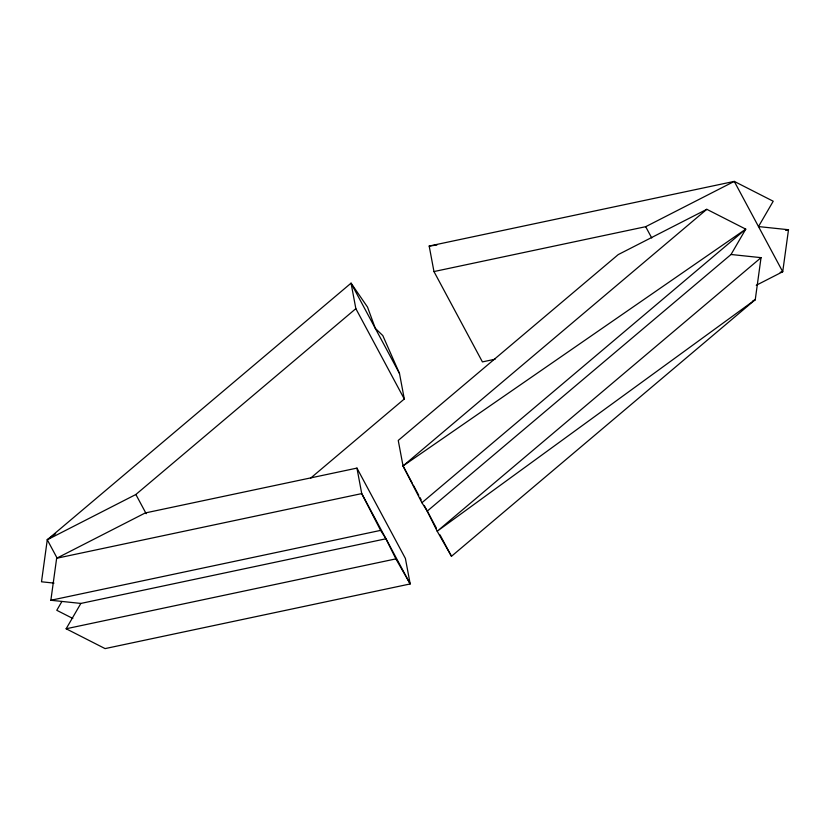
<?xml version="1.0" encoding="UTF-8"?>
<svg xmlns="http://www.w3.org/2000/svg" width="830" height="830" viewBox="0 0 830 830"><rect width="100%" height="100%" fill="white"/><g stroke="black" fill="none" stroke-linecap="round" stroke-linejoin="round"><path stroke-width="1.25" d="M310.586 478.163L404.293 399.002L399.5 373.5L382.817 335.59L375.285 328.327L367.524 307.09L351.059 283.155L47.279 539.78L41.5 581.788L54.002 583.106M80.863 603.431L50.858 600.266L56.648 558.258L145.24 512.961L356.952 468.099L405.393 558.445L410.186 583.947L105.088 648.604L66.141 628.767L80.863 603.431L385.96 538.774L395.9 558.88L410.186 583.947L361.735 493.601L356.952 468.099M731.033 254.488L761.037 257.653L755.259 299.661L451.479 556.287L437.202 531.231L427.253 511.114L421.92 502.721L403.038 465.941L398.244 440.44L618.226 254.603L706.807 209.305L745.755 229.142L731.033 254.488L427.253 511.114M61.908 601.48L56.782 610.299L72.822 618.464M56.969 557.853L47.279 539.78L135.871 494.493L355.852 308.656L351.059 283.155L399.5 373.5M412.116 482.884L403.038 465.941L706.807 209.305M421.92 502.721L745.755 229.142L403.038 465.941M761.037 257.653L437.202 531.231L755.259 299.661L752.955 300.834M47.279 539.78L55.652 533.7M780.19 272.281L782.721 271.742L734.27 181.397L429.183 246.054L433.966 271.555L645.678 226.694L734.27 181.397L773.218 201.234L758.496 226.569L788.5 229.734L782.721 271.742L756.255 285.271M495.095 359.214L482.417 361.901L433.966 271.555M56.648 558.258L361.735 493.601L380.617 530.38L385.96 538.774M50.858 600.266L380.617 530.38M66.141 628.767L395.9 558.88M785.969 230.263L788.5 229.734L785.948 230.201M429.183 246.054L436.881 245.047M645.678 226.694L651.737 237.982M355.852 308.656L404.293 399.002M413.33 485.145L418.776 495.303M419.99 497.564L421.204 499.826M424.234 505.47L436.341 528.056M439.973 534.831L451.479 556.287M135.871 494.493L146.173 513.687"/></g></svg>
